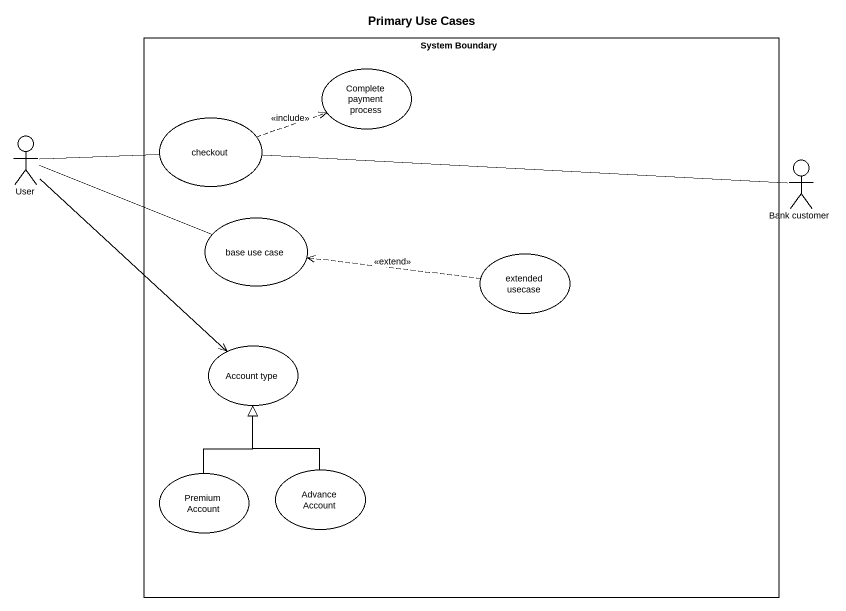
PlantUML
@startuml
title Primary Use Cases
rectangle "System Boundary" as System_Boundary {
  usecase "Complete payment process" as Complete_payment_process
  usecase checkout
  usecase "base use case" as base_use_case
  usecase "extended usecase" as extended_usecase
  usecase "Account type" as Account_type
  usecase "Premium Account" as Premium_Account
  usecase "Advance Account" as Advance_Account
}
actor User
actor "Bank customer" as Bank_customer
checkout .right.> Complete_payment_process : <<include>>
checkout -right- Bank_customer
User -right- checkout
User -right- base_use_case
User --> Account_type
extended_usecase .left.> base_use_case : <<extend>>
Premium_Account -up-|> Account_type
Advance_Account -up-|> Account_type
@enduml
